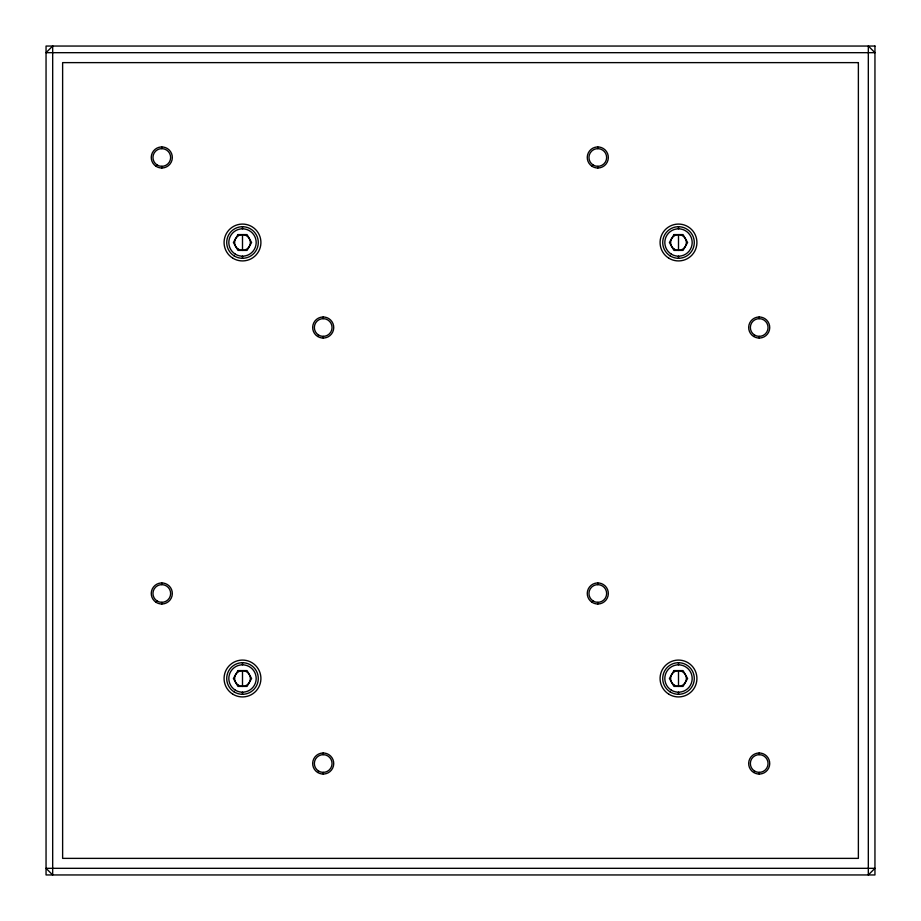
<?xml version="1.0" encoding="UTF-8"?>
<svg xmlns="http://www.w3.org/2000/svg" width="921" height="921" viewBox="0 0 921 921"><rect width="100%" height="100%" fill="white"/><g stroke="black" fill="none" stroke-linecap="round" stroke-linejoin="round"><path stroke-width="1.38" d="M759.203 316.997L759.203 318.666M759.203 336.372L759.203 338.03M759.203 752.998L759.203 754.667M759.203 772.374L759.203 774.031M678.501 226.704L678.501 228.811M678.501 234.602L678.501 250.397M678.501 256.188L678.501 258.294M678.501 662.706L678.501 664.812M678.501 670.603L678.501 686.398M678.501 692.189L678.501 694.296M597.798 146.969L597.798 148.626M597.798 166.333L597.798 168.002M597.798 582.97L597.798 584.628M597.798 602.334L597.798 604.003M323.202 316.997L323.202 318.666M323.202 336.372L323.202 338.03M323.202 752.998L323.202 754.667M323.202 772.374L323.202 774.031M242.499 226.704L242.499 228.811M242.499 234.602L242.499 250.397M242.499 256.188L242.499 258.294M242.499 662.706L242.499 664.812M242.499 670.603L242.499 686.398M242.499 692.189L242.499 694.296M161.797 146.969L161.797 148.626M161.797 166.333L161.797 168.002M161.797 582.97L161.797 584.628M161.797 602.334L161.797 604.003M237.94 234.602L233.381 242.499L237.94 250.397L247.058 250.397L251.617 242.499L247.058 234.602L237.94 234.602M237.94 670.603L233.381 678.501L237.94 686.398L247.058 686.398L251.617 678.501L247.058 670.603L237.94 670.603M673.942 234.602L669.383 242.499L673.942 250.397L683.06 250.397L687.619 242.499L683.06 234.602L673.942 234.602M673.942 670.603L669.383 678.501L673.942 686.398L683.06 686.398L687.619 678.501L683.06 670.603L673.942 670.603M52.681 46.05L46.05 52.681L874.95 52.681L868.319 46.05L868.319 874.95L874.95 868.319L46.05 868.319L52.681 874.95L52.681 46.05M874.95 46.05L46.05 46.05L46.05 874.95L874.95 874.95L874.95 46.05M858.372 62.628L62.628 62.628L62.628 858.372L858.372 858.372L858.372 62.628M317.607 772.443A10.522 10.522 0 0 0 333.724 763.9A10.522 10.522 0 0 0 318.275 754.218A10.522 10.522 0 0 0 317.607 772.443M318.505 771.015A8.853 8.853 0 0 0 332.055 763.843A8.853 8.853 0 0 0 319.057 755.692A8.853 8.853 0 0 0 318.505 771.015M156.202 602.403A10.534 10.534 0 0 0 172.319 593.872A10.534 10.534 0 0 0 156.858 584.167A10.534 10.534 0 0 0 156.202 602.403M157.088 600.976A8.853 8.853 0 0 0 170.638 593.803A8.853 8.853 0 0 0 157.652 585.664A8.853 8.853 0 0 0 157.088 600.976M156.202 166.402A10.534 10.534 0 0 0 172.319 157.871A10.534 10.534 0 0 0 156.858 148.166A10.534 10.534 0 0 0 156.202 166.402M157.088 164.974A8.853 8.853 0 0 0 170.638 157.802A8.853 8.853 0 0 0 157.652 149.663A8.853 8.853 0 0 0 157.088 164.974M238.274 249.177A7.898 7.898 0 0 0 250.385 242.822A7.898 7.898 0 0 0 238.827 235.511A7.898 7.898 0 0 0 238.274 249.177M235.223 254.092A13.688 13.688 0 0 0 256.176 242.994A13.688 13.688 0 0 0 236.098 230.411A13.688 13.688 0 0 0 235.223 254.092M234.107 255.877A15.795 15.795 0 0 0 258.283 243.075A15.795 15.795 0 0 0 235.108 228.546A15.795 15.795 0 0 0 234.107 255.877M238.274 685.178A7.898 7.898 0 0 0 250.385 678.823A7.898 7.898 0 0 0 238.827 671.513A7.898 7.898 0 0 0 238.274 685.178M235.223 690.094A13.688 13.688 0 0 0 256.176 678.996A13.688 13.688 0 0 0 236.098 666.413A13.688 13.688 0 0 0 235.223 690.094M234.107 691.878A15.795 15.795 0 0 0 258.283 679.076A15.795 15.795 0 0 0 235.108 664.548A15.795 15.795 0 0 0 234.107 691.878M674.276 685.178A7.898 7.898 0 0 0 686.387 678.823A7.898 7.898 0 0 0 674.828 671.513A7.898 7.898 0 0 0 674.276 685.178M671.225 690.094A13.688 13.688 0 0 0 692.178 678.996A13.688 13.688 0 0 0 672.1 666.413A13.688 13.688 0 0 0 671.225 690.094M670.108 691.878A15.795 15.795 0 0 0 694.284 679.076A15.795 15.795 0 0 0 671.11 664.548A15.795 15.795 0 0 0 670.108 691.878M232.714 258.11A18.42 18.42 0 0 0 260.908 243.167A18.42 18.42 0 0 0 233.876 226.221A18.42 18.42 0 0 0 232.714 258.11M668.715 258.11A18.42 18.42 0 0 0 696.909 243.167A18.42 18.42 0 0 0 669.878 226.221A18.42 18.42 0 0 0 668.715 258.11M232.714 694.112A18.42 18.42 0 0 0 260.908 679.168A18.42 18.42 0 0 0 233.876 662.222A18.42 18.42 0 0 0 232.714 694.112M668.715 694.112A18.42 18.42 0 0 0 696.909 679.168A18.42 18.42 0 0 0 669.878 662.222A18.42 18.42 0 0 0 668.715 694.112M317.607 336.441A10.534 10.534 0 0 0 333.736 327.899A10.534 10.534 0 0 0 318.275 318.206A10.534 10.534 0 0 0 317.607 336.441M592.203 602.403A10.534 10.534 0 0 0 608.321 593.872A10.534 10.534 0 0 0 592.859 584.167A10.534 10.534 0 0 0 592.203 602.403M753.608 772.443A10.522 10.522 0 0 0 769.726 763.9A10.522 10.522 0 0 0 754.276 754.218A10.522 10.522 0 0 0 753.608 772.443M592.203 166.402A10.534 10.534 0 0 0 608.321 157.871A10.534 10.534 0 0 0 592.859 148.166A10.534 10.534 0 0 0 592.203 166.402M753.608 336.441A10.522 10.522 0 0 0 769.726 327.899A10.522 10.522 0 0 0 754.276 318.217A10.522 10.522 0 0 0 753.608 336.441M674.276 249.177A7.898 7.898 0 0 0 686.387 242.822A7.898 7.898 0 0 0 674.828 235.511A7.898 7.898 0 0 0 674.276 249.177M671.225 254.092A13.688 13.688 0 0 0 692.178 242.994A13.688 13.688 0 0 0 672.1 230.411A13.688 13.688 0 0 0 671.225 254.092M670.108 255.877A15.795 15.795 0 0 0 694.284 243.075A15.795 15.795 0 0 0 671.11 228.546A15.795 15.795 0 0 0 670.108 255.877M593.089 600.976A8.853 8.853 0 0 0 606.64 593.803A8.853 8.853 0 0 0 593.654 585.664A8.853 8.853 0 0 0 593.089 600.976M754.506 771.015A8.853 8.853 0 0 0 768.056 763.843A8.853 8.853 0 0 0 755.059 755.692A8.853 8.853 0 0 0 754.506 771.015M593.089 164.974A8.853 8.853 0 0 0 606.64 157.802A8.853 8.853 0 0 0 593.654 149.663A8.853 8.853 0 0 0 593.089 164.974M754.506 335.014A8.853 8.853 0 0 0 768.056 327.841A8.853 8.853 0 0 0 755.059 319.691A8.853 8.853 0 0 0 754.506 335.014M318.505 335.014A8.853 8.853 0 0 0 332.055 327.841A8.853 8.853 0 0 0 319.057 319.691A8.853 8.853 0 0 0 318.505 335.014"/></g></svg>
